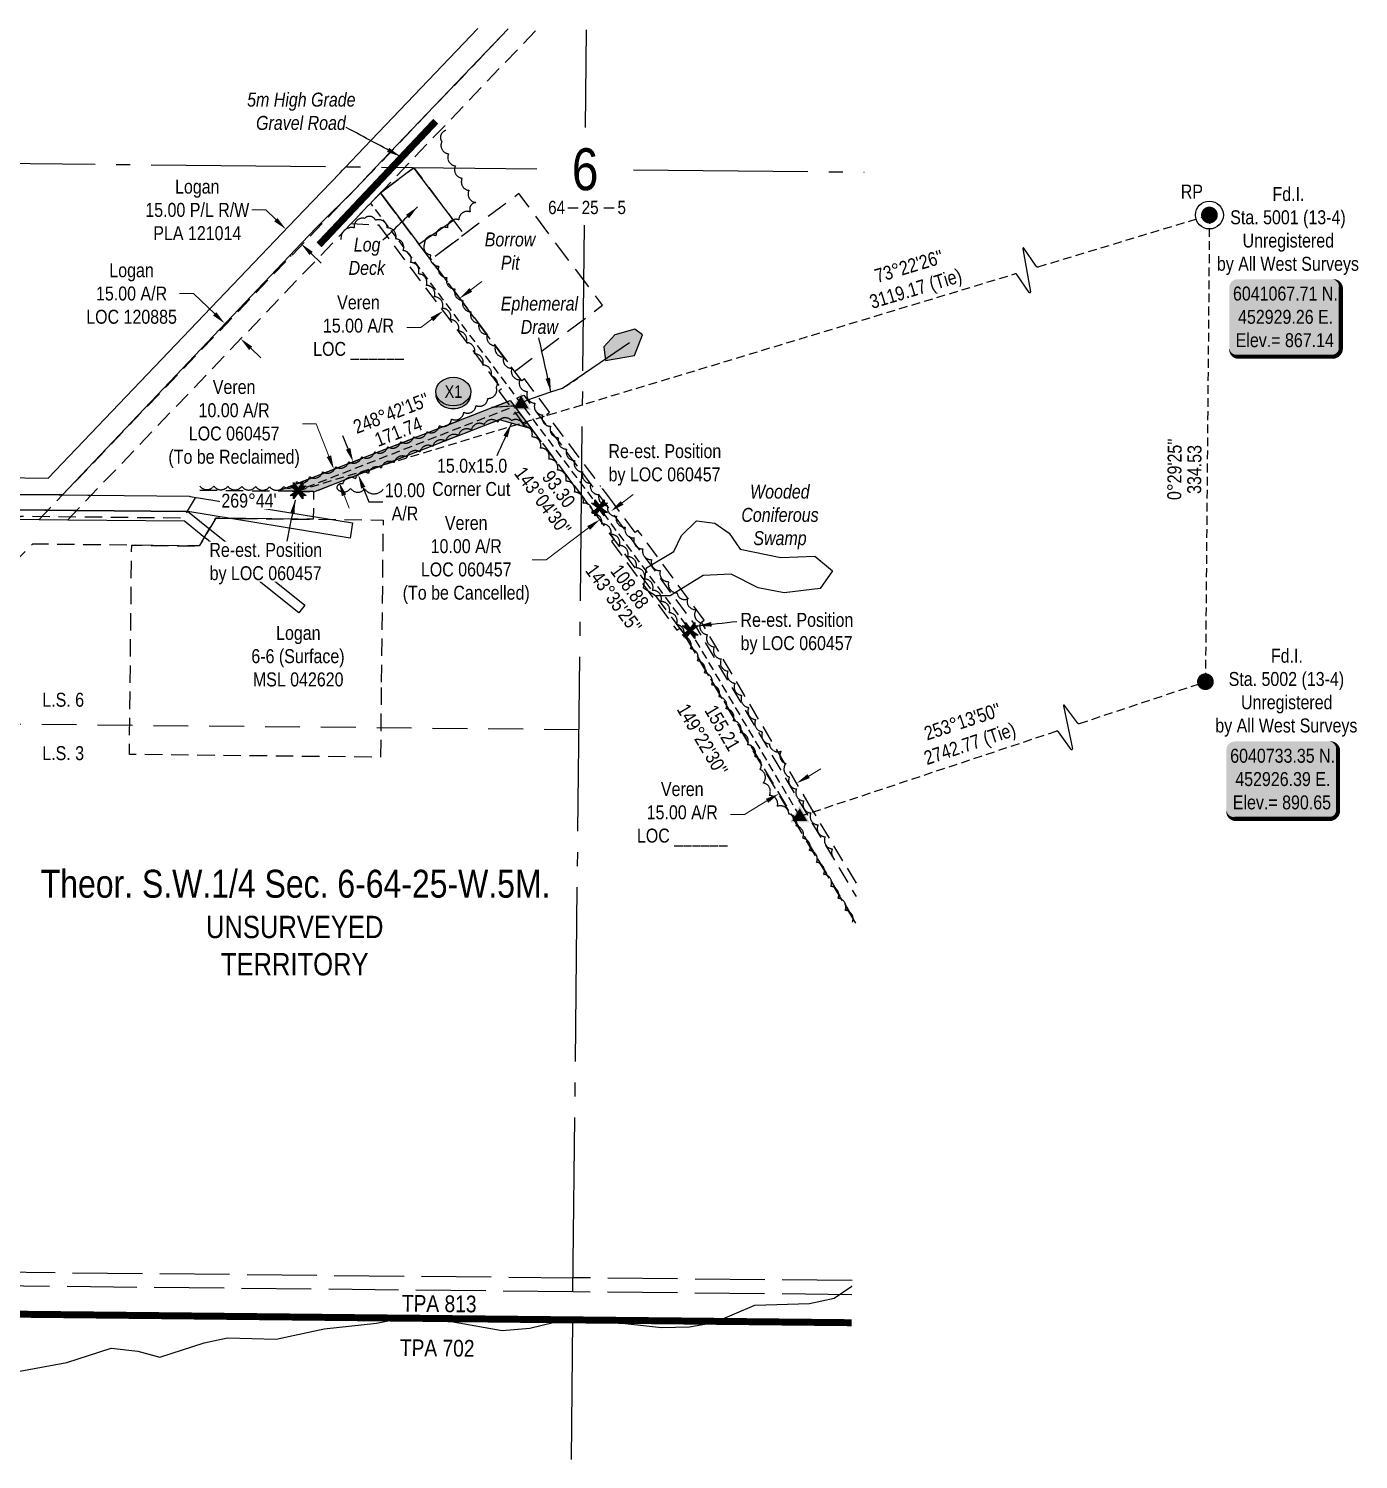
# Model space of a CAD drawing. Extents: x 446262 to 454158, y 6039482 to 6044043.
# Drawn here: x 449749 to 450702, y 6039482 to 6040507 of the extents above; entities that cross this region are included whole.
import ezdxf
from ezdxf.enums import TextEntityAlignment as Align

# ---------------------------------------------------------------- set-up
doc = ezdxf.new("R2010")
doc.units = 0
doc.header["$LTSCALE"] = 5
doc.header["$PDSIZE"] = 5
for name, pattern in [('0', [1, 1, 0]), ('CENTERLINEX3', [5, 2.5, -1, 0.5, -1]), ('foc-ACCESSROAD', [3.75, 2.5, -1.25]), ('foc-LSD', [8, 5, -3]), ('foc-QUARTERLINE', [33, 25, -3, 2, -3]), ('foc-TIELINE', [1.875, 1.25, -0.625]), ('foc-TOPO-ephemeral', [6.25, 3.125, -0.625, 0.625, -0.625, 0.625, -0.625]), ('foc-UNSURVEYED', [12.5, 10, -2.5]), ('HIDDEN2', [4.7625, 3.175, -1.5875])]:
    doc.linetypes.add(name, pattern=pattern)
doc.layers.get('Defpoints').update_dxf_attribs({"color": 9})
for name, color, linetype in [('10', 1, 'Continuous'), ('35', 37, 'Continuous'), ('9', 3, 'Continuous'), ('AS-ROADS', 254, 'Continuous'), ('AS-UNDERLAY-H', 141, 'Continuous'), ('C-AR', 13, 'foc-ACCESSROAD'), ('C-SYMBOL', 7, 'Continuous'), ('D-TXT', 6, 'Continuous'), ('DETAIL-T', 7, 'Continuous'), ('F-AR', 190, 'foc-ACCESSROAD'), ('F-RW', 190, 'Continuous'), ('F-WS', 190, 'foc-ACCESSROAD'), ('L-BD', 7, 'Continuous'), ('L-BD1', 253, 'Continuous'), ('L-MON', 1, 'Continuous'), ('L-QSEC', 8, 'foc-QUARTERLINE'), ('L-SECLBL', 7, 'Continuous'), ('L-SECTION-LSD', 7, 'foc-LSD'), ('L-TIE', 7, 'foc-TIELINE'), ('L-UNS-T', 3, 'Continuous'), ('L-USEC', 7, 'foc-UNSURVEYED'), ('P-CROSSINGS', 250, 'Continuous'), ('P-PROPOSED', 10, 'Continuous'), ('P-PROPOSED-H', 21, 'Continuous'), ('P-TXT', 4, 'Continuous'), ('T-BUSH', 110, '0'), ('T-CREEK', 160, 'Continuous'), ('T-DRAW', 143, 'foc-TOPO-ephemeral'), ('T-EXISTING RTF', 220, 'HIDDEN2'), ('T-EXISTING RTF-T', 220, 'Continuous'), ('T-WATER-T', 170, 'Continuous'), ('WETLAND', 143, 'Continuous'), ('WETLAND-T', 146, 'Continuous')]:
    doc.layers.add(name, color=color, linetype=linetype)
doc.layers.add('AS-TRAPPER BOUNDARY', color=7, linetype='CENTERLINEX3', true_color=0xb85c00, transparency=0.6)
doc.layers.add('AS-TRAPPER-T', color=7, linetype='Continuous', true_color=0xc26100)
for name, color, linetype, lineweight in [('C-AR-T', 13, 'Continuous', 9), ('F-AR-T', 190, 'Continuous', 9), ('F-RW-T', 190, 'Continuous', 9), ('F-WS-T', 190, 'Continuous', 9), ('T-TEXT', 48, 'Continuous', 18)]:
    doc.layers.add(name, color=color, linetype=linetype, lineweight=lineweight)
doc.layers.add('P-EXISTINGCUT', color=125, linetype='Continuous', plot=False)
doc.styles.add('100L', font='ARIALN.TTF', dxfattribs={"height": 11})
doc.styles.add('175L', font='ARIALN.TTF', dxfattribs={"height": 20})
doc.styles.add('240', font='ARIALN.TTF', dxfattribs={"height": 30})
doc.styles.add('80', font='ARIALN.TTF', dxfattribs={"height": 10})
doc.styles.add('80CG', font='ARIALN.TTF', dxfattribs={"height": 10})
doc.styles.add('80L', font='ARIALN.TTF', dxfattribs={"height": 10})
doc.styles.add('Crossing', font='ARIALN.TTF', dxfattribs={"height": 10})
doc.styles.add('foc-LtypeFont', font='ARIALN.TTF', dxfattribs={"height": 7.35})
doc.styles.add('SIMPLEX', font='ARIALN.TTF')
doc.linetypes.add('foc-TOPO-flowdirection-NOLINE', pattern='A,0,[">",foc-LtypeFont,S=0.3,R=0,X=0,Y=-0.945],-20,[">",foc-LtypeFont,S=0.3,R=0,X=0,Y=-0.945],0', length=20)
doc.dimstyles.new('Compass 5 000', dxfattribs={"dimscale": 5, "dimtxt": 9, "dimasz": 2, "dimexe": 0.2, "dimexo": 0.0625, "dimgap": 0.5, "dimtad": 0, "dimtih": 1, "dimtoh": 1, "dimzin": 0, "dimdsep": 46, "dimtxsty": '80CG', "dimcen": 0.1, "dimse1": 1, "dimse2": 1, "dimclrd": 256, "dimclrt": 256, "dimaunit": 1, "dimadec": 4, "dimazin": 0, "dimtfac": 0.06, "dimtofl": 0, "dimtmove": 0, "dimatfit": 1, "dimfxl": 0.2, "dimtolj": 1, "dimtzin": 0, "dimlwd": -1, "dimarcsym": 0})

# ---------------------------------------------------------------- blocks, each defined once
blk = doc.blocks.new('STRIA')
blk.add_hatch(color=255).paths.add_polyline_path([(-0.04, 1.52), (-1.47, -0.87), (1.39, -0.87)])
blk = doc.blocks.new('STRIAA')
blk.add_blockref('STRIA', (0, 0))
blk = doc.blocks.new('STRIB')
at = {"color": 1}
blk.add_solid([(-1.12, -0.67), (-0.04, 1.13), (1.04, -0.67)], dxfattribs=at)
blk = doc.blocks.new('STRIBB')
blk.add_blockref('STRIB', (0, 0))
blk = doc.blocks.new('STRICC')
for name in ['STRIAA', 'STRIBB']:
    blk.add_blockref(name, (0, 0))
blk = doc.blocks.new('fdspike')
blk.add_blockref('STRICC', (0, 0))
blk = doc.blocks.new('L-SECLBL')
at = {"layer": '9', "color": 7}
for p, q in [((-5.1, -27.8), (-12.3, -27.8)), ((20.7, -27.8), (13.5, -27.8))]:
    blk.add_line(p, q, dxfattribs=at)
at = {"layer": '10', "color": 2, "style": 'SIMPLEX'}
blk.add_attdef('SEC', text='', height=30, dxfattribs=at).set_placement((0, 0), align=Align.MIDDLE)
at = {"layer": '10', "color": 5, "style": '80L'}
blk.add_attdef('TWP', text='', height=9.5, dxfattribs=at).set_placement((-14.4, -27.4), align=Align.MIDDLE_RIGHT)
blk.add_attdef('RGE', text='', height=9.5, dxfattribs=at).set_placement((3.6, -27.4), align=Align.MIDDLE_CENTER)
blk.add_attdef('MER', text='', height=9.5, dxfattribs=at).set_placement((23.2, -27.4), align=Align.MIDDLE_LEFT)
blk = doc.blocks.new('*D381')
at = {"layer": 'C-AR-T', "transparency": 16777216}
for p, q in [((450065.7, 6040319.5), (450073.7, 6040325.5)), ((450029.8, 6040292.5), (450019.8, 6040292.5)), ((450037.8, 6040298.5), (450029.8, 6040292.5))]:
    blk.add_line(p, q, dxfattribs=at)
for points in [[(450064.7, 6040320.8), (450066.7, 6040318.2), (450057.7, 6040313.5)], [(450036.8, 6040299.8), (450038.8, 6040297.1), (450045.8, 6040304.5)]]:
    blk.add_solid(points, dxfattribs=at)
at = {"layer": 'Defpoints', "color": 0, "transparency": 16777216}
for p in [(450045.8, 6040304.5), (450068.2, 6040299.5), (450056.2, 6040290.5)]:
    blk.add_point(p, dxfattribs=at)
at = {"layer": 'C-AR-T', "transparency": 16777216, "insert": (449985.2, 6040292.5), "char_height": 10, "attachment_point": 5, "style": '80CG'}
blk.add_mtext('\\A1;Veren\\P15.00 A/R\\PLOC ______', dxfattribs=at)
blk = doc.blocks.new('*D382')
at = {"layer": 'C-AR-T', "transparency": 16777216}
for p, q in [((450174.1, 6040167), (450182.1, 6040173)), ((450150.1, 6040149), (450119.7, 6040126.1)), ((450119.7, 6040126.1), (450109.7, 6040126.1))]:
    blk.add_line(p, q, dxfattribs=at)
for points in [[(450173.1, 6040168.3), (450175.1, 6040165.6), (450166.1, 6040161)], [(450149.1, 6040150.3), (450151.1, 6040147.6), (450158.1, 6040155)]]:
    blk.add_solid(points, dxfattribs=at)
at = {"layer": 'Defpoints', "color": 0, "transparency": 16777216}
for p in [(450129.4, 6040209.8), (450121.4, 6040203.8), (450158.1, 6040155)]:
    blk.add_point(p, dxfattribs=at)
at = {"layer": 'C-AR-T', "transparency": 16777216, "insert": (450062.4, 6040126.1), "char_height": 10, "attachment_point": 5, "style": '80CG'}
blk.add_mtext('\\A1;Veren\\P10.00 A/R\\PLOC 060457\\P(To be Cancelled)', dxfattribs=at)
blk = doc.blocks.new('xing2')
h = blk.add_hatch(color=50)
h.dxf.hatch_style = 1
edge = h.paths.add_edge_path()
edge.add_ellipse((0, 0), major_axis=(-12.5, 0), ratio=0.816297, start_angle=0, end_angle=360)
h = blk.add_hatch(color=250)
h.dxf.hatch_style = 1
edge = h.paths.add_edge_path()
edge.add_ellipse((0, -2), major_axis=(-12.5, 0), ratio=0.816297, start_angle=0, end_angle=180)
edge.add_line((12.5, -2), (12.5, 0))
edge.add_ellipse((0, 0), major_axis=(-12.5, 0), ratio=0.816297, start_angle=0, end_angle=180, ccw=False)
edge.add_line((-12.5, 0), (-12.5, -2))
at = {"color": 250}
blk.add_ellipse((0, 0), major_axis=(-12.5, 0), ratio=0.816297, dxfattribs=at)
blk.add_ellipse((0, -2), major_axis=(-12.5, 0), ratio=0.816297, start_param=0, end_param=3.141593, dxfattribs=at)
at = {"color": 250, "style": 'Crossing'}
blk.add_attdef('CROSSING', text='', height=9, dxfattribs=at).set_placement((0.1, 0), align=Align.MIDDLE_CENTER)
at = {"color": 250, "style": 'Crossing', "flags": 1}
for tag, p in [('OWNER', (0.1, -12.5)), ('DESCRIPTION', (0.1, -25.8)), ('LOCATION', (0.1, -39.3)), ('DWG_REF', (0.1, -52.8))]:
    blk.add_attdef(tag, text='', height=9, dxfattribs=at).set_placement(p, align=Align.MIDDLE_CENTER)
blk = doc.blocks.new('*D410')
at = {"layer": 'Defpoints', "color": 0, "transparency": 16777216}
for p in [(449933.2, 6040363), (449889.5, 6040317.3), (449900.3, 6040306.9)]:
    blk.add_point(p, dxfattribs=at)
at = {"layer": 'F-RW-T', "transparency": 16777216}
for p, q in [((449918.8, 6040376.8), (449908.8, 6040376.8)), ((449926, 6040369.9), (449918.8, 6040376.8)), ((449951.3, 6040345.7), (449958.5, 6040338.8))]:
    blk.add_line(p, q, dxfattribs=at)
for points in [[(449927.1, 6040371.1), (449924.8, 6040368.7), (449933.2, 6040363)], [(449952.4, 6040346.9), (449950.1, 6040344.5), (449944.1, 6040352.6)]]:
    blk.add_solid(points, dxfattribs=at)
at = {"layer": 'F-RW-T', "transparency": 16777216, "insert": (449869.7, 6040376.8), "char_height": 10, "attachment_point": 5, "style": '80CG'}
blk.add_mtext('\\A1;Logan\\P15.00 P/L R/W\\PPLA 121014', dxfattribs=at)
blk = doc.blocks.new('*D411')
at = {"layer": 'Defpoints', "color": 0, "transparency": 16777216}
for p in [(449889.4, 6040295.5), (449861.3, 6040266), (449872.6, 6040255.2)]:
    blk.add_point(p, dxfattribs=at)
at = {"layer": 'F-AR-T', "transparency": 16777216}
for p, q in [((449867, 6040316.9), (449857, 6040316.9)), ((449882.2, 6040302.4), (449867, 6040316.9)), ((449908, 6040277.7), (449915.2, 6040270.8))]:
    blk.add_line(p, q, dxfattribs=at)
for points in [[(449883.3, 6040303.6), (449881, 6040301.2), (449889.4, 6040295.5)], [(449909.1, 6040278.9), (449906.8, 6040276.5), (449900.7, 6040284.6)]]:
    blk.add_solid(points, dxfattribs=at)
at = {"layer": 'F-AR-T', "transparency": 16777216, "insert": (449822.6, 6040316.9), "char_height": 10, "attachment_point": 5, "style": '80CG'}
blk.add_mtext('\\A1;Logan\\P15.00 A/R\\PLOC 120885', dxfattribs=at)
blk = doc.blocks.new('TEMP')
h = blk.add_hatch(color=255)
h.dxf.hatch_style = 1
h.paths.add_polyline_path([(0, 0.25), (-0.67, 1.15), (-0.67, 0.67), (-1.15, 0.67), (-0.25, 0), (-1.15, -0.67), (-0.67, -0.67), (-0.67, -1.15), (0, -0.25), (0.67, -1.15), (0.67, -0.67), (1.15, -0.67), (0.25, 0), (1.15, 0.67), (0.67, 0.67), (0.67, 1.15)])
h.paths.add_polyline_path([(0.57, 0.85), (0.57, 0.57), (0.85, 0.57), (0.08, 0), (0.85, -0.57), (0.57, -0.57), (0.57, -0.85), (0, -0.08), (-0.57, -0.85), (-0.57, -0.57), (-0.85, -0.57), (-0.08, 0), (-0.85, 0.57), (-0.57, 0.57), (-0.57, 0.85), (0, 0.08)], flags=16)
h = blk.add_hatch(color=1)
h.dxf.hatch_style = 1
h.paths.add_polyline_path([(0, 0.08), (-0.57, 0.85), (-0.57, 0.57), (-0.85, 0.57), (-0.08, 0), (-0.85, -0.57), (-0.57, -0.57), (-0.57, -0.85), (0, -0.08), (0.57, -0.85), (0.57, -0.57), (0.85, -0.57), (0.08, 0), (0.85, 0.57), (0.57, 0.57), (0.57, 0.85)])
at = {"color": 1}
for p, q in [((-0.08, 0), (0.08, 0)), ((0, 0.08), (0, -0.08))]:
    blk.add_line(p, q, dxfattribs=at)
at = {"color": 255, "flags": 128}
blk.add_lwpolyline([(-0.25, 0), (-1.15, 0.67), (-0.67, 0.67), (-0.67, 1.15), (0, 0.25), (0.67, 1.15), (0.67, 0.67), (1.15, 0.67), (0.25, 0), (1.15, -0.67), (0.67, -0.67), (0.67, -1.15), (0, -0.25), (-0.67, -1.15), (-0.67, -0.67), (-1.15, -0.67)], close=True, dxfattribs=at)
at = {"color": 1, "flags": 128}
blk.add_lwpolyline([(-0.08, 0), (-0.85, 0.57), (-0.57, 0.57), (-0.57, 0.85), (0, 0.08), (0.57, 0.85), (0.57, 0.57), (0.85, 0.57), (0.08, 0), (0.85, -0.57), (0.57, -0.57), (0.57, -0.85), (0, -0.08), (-0.57, -0.85), (-0.57, -0.57), (-0.85, -0.57)], close=True, dxfattribs=at)
blk = doc.blocks.new('*D454')
at = {"layer": 'C-AR-T', "transparency": 16777216}
for p, q in [((449955, 6040223.5), (449945, 6040223.5)), ((449964, 6040200.4), (449955, 6040223.5)), ((449974.9, 6040172.4), (449978.5, 6040163.1))]:
    blk.add_line(p, q, dxfattribs=at)
for points in [[(449965.6, 6040201), (449962.4, 6040199.8), (449967.6, 6040191)], [(449976.4, 6040173), (449973.3, 6040171.8), (449971.3, 6040181.7)]]:
    blk.add_solid(points, dxfattribs=at)
at = {"layer": 'Defpoints', "color": 0, "transparency": 16777216}
for p in [(449967.6, 6040191), (449972.2, 6040192.8), (449975.8, 6040183.5)]:
    blk.add_point(p, dxfattribs=at)
at = {"layer": 'C-AR-T', "transparency": 16777216, "insert": (449896.1, 6040223.5), "char_height": 10, "attachment_point": 5, "style": '80CG'}
blk.add_mtext('\\A1;Veren\\P10.00 A/R\\PLOC 060457\\P(To be Reclaimed)', dxfattribs=at)
blk = doc.blocks.new('*D455')
at = {"layer": 'Defpoints', "color": 0, "transparency": 16777216}
for p in [(449990.7, 6040200), (449994.4, 6040190.7), (449985, 6040187.1)]:
    blk.add_point(p, dxfattribs=at)
at = {"layer": 'P-TXT', "transparency": 16777216}
for p, q in [((449977.7, 6040205.7), (449974.1, 6040215)), ((449988.6, 6040177.8), (449992.6, 6040167.6)), ((449992.6, 6040167.6), (450002.6, 6040167.6))]:
    blk.add_line(p, q, dxfattribs=at)
for points in [[(449979.3, 6040206.3), (449976.2, 6040205.1), (449981.4, 6040196.4)], [(449990.2, 6040178.4), (449987.1, 6040177.2), (449985, 6040187.1)]]:
    blk.add_solid(points, dxfattribs=at)
at = {"layer": 'P-TXT', "transparency": 16777216, "insert": (450018.5, 6040167.6), "char_height": 10, "attachment_point": 5, "style": '80CG'}
blk.add_mtext('\\A1;10.00\\PA/R', dxfattribs=at)
blk = doc.blocks.new('*U430')
h = blk.add_hatch(color=254)
edge = h.paths.add_edge_path()
edge.add_line((-34, -28.5), (34, -28.5))
edge.add_arc((34, -22.5), 6, 270, 360)
edge.add_line((40, -22.5), (40, 21))
edge.add_arc((34, 21), 6, 0, 90)
edge.add_line((34, 27), (-34, 27))
edge.add_arc((-34, 21), 6, 90, 180)
edge.add_line((-40, 21), (-40, -22.5))
edge.add_arc((-34, -22.5), 6, 180, 270)
at = {"color": 1, "flags": 128}
blk.add_lwpolyline([(-34, -28.5, 3, 3, 0), (34, -28.5, 3, 3, 0.414214), (40, -22.5, 3, 3, 0), (40, 21, 3, 0, 0.414214), (34, 27, 0, 0, 0), (-34, 27, 0, 0, 0.414214), (-40, 21, 0, 0, 0), (-40, -22.5, 0, 3, 0.414214)], format="xyseb", close=True, dxfattribs=at)
blk.add_lwpolyline([(0, -21, 0, 10, 0), (0, 0, 5, 5, 0)], format="xyseb", dxfattribs=at)
at = {"color": 1, "style": '80'}
blk.add_attdef('ENTER_TEXT_001', (-36, -5), '', height=10, dxfattribs=at)
blk = doc.blocks.new('fdia')
at = {"color": 255, "const_width": 1}
blk.add_lwpolyline([(-0.5, 0, 1), (0.5, 0, 1)], format="xyb", close=True, dxfattribs=at)
blk = doc.blocks.new('Fdiaa')
blk.add_blockref('fdia', (0, 0))
blk = doc.blocks.new('fdib')
at = {"color": 1, "const_width": 1.6}
blk.add_lwpolyline([(-0.4, 0, 1), (0.4, 0, 1)], format="xyb", close=True, dxfattribs=at)
at = {"color": 1}
blk.add_circle((0, 0), 0.8, dxfattribs=at)
blk = doc.blocks.new('Fdibb')
blk.add_blockref('fdib', (0, 0))
blk = doc.blocks.new('fdicc')
for name in ['Fdibb', 'Fdiaa']:
    blk.add_blockref(name, (0, 0))
blk = doc.blocks.new('FDI')
blk.add_blockref('fdicc', (0, 0))
blk = doc.blocks.new('linebrk')
blk.add_lwpolyline([(0, 0.00175, -0.346152), (-0.00019, 0.0015), (-0.00314, 0.00055, 0.772575), (-0.00312, 0.00036), (0.00312, -0.00036, -0.772575), (0.00314, -0.00055), (0.00019, -0.0015, 0.346152), (0, -0.00175)], format="xyb")
blk = doc.blocks.new('*U431')
at = {"layer": '35', "color": 3}
blk.add_circle((0, 0), 10, dxfattribs=at)
at = {"layer": '35', "color": 3, "style": '80'}
blk.add_attdef('RP_001', (-20.5, 11.8), '', height=10, dxfattribs=at)
blk = doc.blocks.new('*D459')
at = {"layer": 'C-AR-T', "transparency": 16777216}
for p, q in [((450307.8, 6039971.2), (450316.4, 6039976.3)), ((450277.9, 6039953.5), (450261.8, 6039943.8)), ((450261.8, 6039943.8), (450251.8, 6039943.8))]:
    blk.add_line(p, q, dxfattribs=at)
for points in [[(450306.9, 6039972.6), (450308.6, 6039969.8), (450299.2, 6039966.1)], [(450277.1, 6039954.9), (450278.8, 6039952), (450286.5, 6039958.6)]]:
    blk.add_solid(points, dxfattribs=at)
at = {"layer": 'Defpoints', "color": 0, "transparency": 16777216}
for p in [(450298.3, 6039967.5), (450285.7, 6039960), (450286.5, 6039958.6)]:
    blk.add_point(p, dxfattribs=at)
at = {"layer": 'C-AR-T', "transparency": 16777216, "insert": (450217.2, 6039943.8), "char_height": 10, "attachment_point": 5, "style": '80CG'}
blk.add_mtext('\\A1;Veren\\P15.00 A/R\\PLOC ______', dxfattribs=at)

msp = doc.modelspace()

# ---------------------------------------------------------------- hatches: boundary and pattern name
at = {"layer": 'AS-UNDERLAY-H'}
h = msp.add_hatch(color=256, dxfattribs=at)
h.dxf.hatch_style = 1
h.paths.add_polyline_path([(450162.307, 6040268.905), (450182.884, 6040272.6), (450188.656, 6040287.384), (450183.338, 6040291.312), (450168.784, 6040287.384), (450160.921, 6040278.84)])
at = {"layer": 'P-PROPOSED-H'}
h = msp.add_hatch(color=256, dxfattribs=at)
h.dxf.hatch_style = 1
h.paths.add_polyline_path([(450086.252, 6040226.554), (449953.057, 6040174.632), (449953.063, 6040175.201), (449927.703, 6040175.477), (450093.985, 6040240.296), (450109.228, 6040220.014)])

# ---------------------------------------------------------------- linework, layer by layer
at = {"layer": 'AS-ROADS', "const_width": 4.997, "flags": 128}
msp.add_lwpolyline([(449956.953, 6040351.824), (449992.366, 6040389.306), (450040.566, 6040440.396)], dxfattribs=at)
at = {"layer": 'AS-TRAPPER BOUNDARY', "const_width": 4.997, "flags": 128}
msp.add_lwpolyline([(450338.521, 6039579.552), (449342.571, 6039589.721), (449332.522, 6039589.808), (449331.094, 6039559.325), (449314.962, 6039547.237), (449314.352, 6039490.056)], dxfattribs=at)
at = {"layer": 'AS-UNDERLAY-H', "flags": 128}
msp.add_lwpolyline([(450162.307, 6040268.905), (450182.884, 6040272.6), (450188.656, 6040287.384), (450183.338, 6040291.312), (450168.784, 6040287.384), (450160.921, 6040278.84)], close=True, dxfattribs=at)
at = {"layer": 'C-AR', "color": 4}
msp.add_lwpolyline([(450341.95, 6039894.454), (450310.176, 6039947.525), (450230.887, 6040081.42), (450232.902, 6040082.906), (450185.485, 6040147.197), (450183.485, 6040145.723), (450165.969, 6040169.449), (450120.187, 6040230.369), (450122.185, 6040231.87), (450104.166, 6040255.847), (450102.169, 6040254.346), (450000.944, 6040389.042), (449980.072, 6040367.224), (449999.452, 6040366.072), (450087.731, 6040248.602), (450085.734, 6040247.101), (450103.757, 6040223.118), (450105.754, 6040224.619), (450153.943, 6040160.496), (450168.478, 6040140.789), (450166.467, 6040139.305), (450213.424, 6040075.637), (450215.435, 6040077.12), (450218.35, 6040073.168), (450341.64, 6039865.958)], dxfattribs=at)
at = {"layer": 'C-AR', "flags": 128}
msp.add_lwpolyline([(450341.638, 6039865.784), (450297.292, 6039939.854), (450218.386, 6040073.141), (450153.978, 6040160.468), (450100.221, 6040231.999), (449953.057, 6040174.632), (449927.703, 6040175.477), (450103.655, 6040244.065), (450161.995, 6040166.437), (450226.729, 6040078.667), (450305.88, 6039944.967), (450341.846, 6039884.894)], dxfattribs=at)
at = {"layer": 'D-TXT', "flags": 128}
msp.add_lwpolyline([(449936.52, 6040344.655, 0.00325074), (449936.492, 6040343.355)], format="xyb", dxfattribs=at)
at = {"layer": 'F-AR', "flags": 128}
for points in [[(449988.858, 6040398.097), (450092.579, 6040506.523)], [(449999.692, 6040387.733), (450113.125, 6040506.313)], [(449756.126, 6040154.808), (449988.858, 6040398.097)], [(449776.677, 6040154.602), (449999.692, 6040387.733)]]:
    msp.add_lwpolyline(points, dxfattribs=at)
msp.add_lwpolyline([(449882.875, 6040155.97), (449871.132, 6040136.103), (449822.682, 6040136.63), (449751.581, 6040137.403), (449738.496, 6040124.01), (449710.805, 6040124.275), (449743.252, 6040157.488), (449822.899, 6040156.622), (449859.798, 6040156.221), (449871.541, 6040176.087), (449953.063, 6040175.201), (449952.846, 6040155.209)], close=True, dxfattribs=at)
at = {"layer": 'F-RW', "flags": 128}
for points in [[(450092.579, 6040506.523), (449997.274, 6040406.895), (449994.011, 6040403.483), (449985.922, 6040395.028), (449983.498, 6040392.494), (449955.184, 6040364.231), (449944.672, 6040353.24), (449773.181, 6040172.636), (449770.797, 6040172.659), (449734.135, 6040173.025), (449715.84, 6040154.337), (449705.35, 6040143.622), (449691.65, 6040129.627), (449684.303, 6040111.056), (449556.852, 6039987.68), (449522.818, 6039965.449), (449457.362, 6039939.118), (449411.122, 6039917.016), (449345.65, 6039868.245), (449315.238, 6039845.59), (449283.607, 6039822.029), (449257.554, 6039749.313), (449240.391, 6039733.701), (449213.968, 6039726.675)], [(449214.106, 6039739.129), (449234.48, 6039744.547), (449247.266, 6039756.177), (449273.531, 6039829.488), (449315.405, 6039860.679), (449345.817, 6039883.333), (449404.89, 6039927.338), (449452.531, 6039950.11), (449517.109, 6039976.054), (449549.329, 6039997.101), (449674.098, 6040117.878), (449681.381, 6040136.293), (449696.773, 6040152.016), (449707.268, 6040162.737), (449729.138, 6040185.077), (449762.766, 6040184.741), (449935.564, 6040365.42), (449946.077, 6040376.41), (449971.986, 6040403.504), (449973.719, 6040405.316), (449976.047, 6040407.746), (449984.231, 6040416.307), (450070.725, 6040506.746)], [(449734.135, 6040173.025), (449770.797, 6040172.659), (449771.958, 6040172.648), (449791.357, 6040172.454), (449792.517, 6040172.443), (449794.036, 6040172.428), (449863.833, 6040171.733), (449864.695, 6040171.592), (449864.695, 6040171.592), (449980.958, 6040152.626), (449979.188, 6040141.775), (449979.188, 6040141.775), (449979.188, 6040141.775), (449862.925, 6040160.741), (449862.925, 6040160.741), (449862.925, 6040160.741), (449863.008, 6040160.72), (449783.686, 6040161.524), (449782.089, 6040161.54), (449780.928, 6040161.551), (449762.544, 6040161.737), (449761.533, 6040161.747), (449760.372, 6040161.759), (449738.714, 6040161.979)], [(449738.714, 6040161.979), (449760.372, 6040161.759), (449761.533, 6040161.747), (449762.544, 6040161.737), (449780.928, 6040161.551), (449782.089, 6040161.54), (449783.686, 6040161.524), (449863.008, 6040160.72), (449863.862, 6040160.036), (449878.8, 6040148.077), (449879.72, 6040147.341), (449882.488, 6040145.125), (449883.127, 6040144.614), (449946.797, 6040093.641), (449942.418, 6040088.175), (449883.031, 6040135.719), (449882.362, 6040136.255), (449876.327, 6040141.086), (449875.214, 6040141.977), (449860.475, 6040153.763), (449777.114, 6040154.598), (449756.561, 6040154.803), (449740.779, 6040154.956)]]:
    msp.add_lwpolyline(points, dxfattribs=at)
at = {"layer": 'F-WS', "flags": 128}
msp.add_lwpolyline([(450001.522, 6040034.715), (450000.978, 6039984.735), (449821.052, 6039986.691), (449822.682, 6040136.63), (449871.132, 6040136.103), (449882.875, 6040155.97), (449952.846, 6040155.209), (450002.826, 6040154.666)], close=True, dxfattribs=at)
at = {"layer": 'L-QSEC', "flags": 128}
for points in [[(450147.935, 6040435.987), (450148.697, 6040505.949)], [(449341.635, 6040414.24), (450113.038, 6040406.357)], [(450182.282, 6040405.649), (450347.497, 6040403.96)], [(450138.852, 6039601.691), (450147.174, 6040366.026)], [(450138.633, 6039581.582), (450137.544, 6039481.641)]]:
    msp.add_lwpolyline(points, dxfattribs=at)
at = {"layer": 'L-SECTION-LSD', "flags": 128}
msp.add_lwpolyline([(450143.236, 6040004.384), (449337.19, 6040012.078)], dxfattribs=at)
at = {"layer": 'L-TIE'}
for p, q in [((450594.956, 6040373.189), (450592.091, 6040038.838)), ((450101.938, 6040238.032), (449942.002, 6040175.687))]:
    msp.add_line(p, q, dxfattribs=at)
at = {"layer": 'L-TIE', "flags": 128}
for points in [[(450301.575, 6039942.393), (450301.548, 6039942.437), (450222.522, 6040075.931), (450157.952, 6040163.48), (450101.904, 6040238.061), (449993.942, 6040381.723)], [(450472.302, 6040336.089), (450594.956, 6040373.189)], [(449942.002, 6040175.687), (450455.588, 6040331.034)], [(450501.806, 6040008.867), (450592.091, 6040038.838)], [(450301.591, 6039942.403), (450485.234, 6040003.365)]]:
    msp.add_lwpolyline(points, dxfattribs=at)
at = {"layer": 'L-USEC', "flags": 128}
for points in [[(449342.904, 6039619.88), (450138.961, 6039611.741)], [(450138.838, 6039601.691), (449332.744, 6039609.933)], [(450338.85, 6039609.697), (450138.961, 6039611.741)], [(450338.74, 6039599.647), (450138.838, 6039601.691)], [(450138.633, 6039581.582), (449332.522, 6039589.824)], [(450338.521, 6039579.538), (450138.633, 6039581.582)]]:
    msp.add_lwpolyline(points, dxfattribs=at)
at = {"layer": 'P-EXISTINGCUT', "flags": 128}
msp.add_lwpolyline([(450024.913, 6040407.07), (450000.937, 6040389.037), (450028.515, 6040352.342), (450053.172, 6040369.497), (450024.913, 6040407.07)], close=True, dxfattribs=at)
at = {"layer": 'P-PROPOSED', "flags": 128}
msp.add_lwpolyline([(450086.252, 6040226.554), (449953.057, 6040174.632), (449953.063, 6040175.201), (449927.703, 6040175.477), (450093.985, 6040240.296), (450109.228, 6040220.014), (450086.252, 6040226.554)], close=True, dxfattribs=at)
at = {"layer": 'T-BUSH', "flags": 128}
for points in [[(450047.708, 6040433.756, 0.52056705), (450044.914, 6040425.804, 0.52056705), (450049.779, 6040417.073, 0.52056705), (450054.643, 6040408.342, 0.52056705), (450059.508, 6040399.611, 0.52056705), (450064.373, 6040390.88, 0.52056705), (450069.238, 6040382.148, 0.52056705), (450065.325, 6040375.448, 0.52056705), (450057.12, 6040369.739, 0.52056705), (450048.916, 6040364.031, 0.52056705), (450040.711, 6040358.323, 0.52056705), (450032.506, 6040352.615, 0.52056705), (450036.987, 6040344.681, 0.52056705), (450042.758, 6040336.521, 0.52056705), (450048.53, 6040328.361, 0.52056705), (450054.301, 6040320.201, 0.52056705), (450060.073, 6040312.041, 0.52056705), (450065.844, 6040303.88, 0.52056705), (450071.629, 6040295.73, 0.52056705), (450077.493, 6040287.635, 0.52056705), (450083.356, 6040279.541, 0.52056705), (450089.22, 6040271.447, 0.52056705), (450095.083, 6040263.352, 0.52056705), (450100.803, 6040255.16, 0.52056705), (450106.223, 6040246.762, 0.52056705), (450111.643, 6040238.364, 0.52056705), (450117.113, 6040230, 0.52056705), (450122.862, 6040221.824, 0.52056705), (450128.611, 6040213.648, 0.52056705), (450134.36, 6040205.472, 0.52056705), (450140.11, 6040197.296, 0.52056705), (450145.859, 6040189.12, 0.52056705), (450151.608, 6040180.944, 0.52056705), (450157.495, 6040172.873, 0.52056705), (450163.787, 6040165.107, 0.52056705), (450170.079, 6040157.341, 0.52056705), (450176.371, 6040149.575, 0.52056705), (450182.663, 6040141.809, 0.52056705), (450188.955, 6040134.043, 0.52056705), (450195.247, 6040126.277, 0.52056705), (450201.448, 6040118.439, 0.52056705), (450207.501, 6040110.486, 0.52056705), (450213.553, 6040102.532, 0.52056705), (450220.866, 6040098.181, 0.52056705), (450227.194, 6040090.445, 0.52056705), (450230.321, 6040081.199, 0.52056705), (450235.206, 6040072.489, 0.52056705), (450240.145, 6040063.8, 0.52056705), (450245.084, 6040055.11, 0.52056705), (450250.023, 6040046.421, 0.52056705), (450254.962, 6040037.732, 0.52056705), (450259.9, 6040029.042, 0.52056705), (450264.839, 6040020.353, 0.52056705), (450269.778, 6040011.663, 0.52056705), (450274.717, 6040002.974, 0.52056705), (450279.656, 6039994.284, 0.52056705), (450288.133, 6039989.09, 0.52056705), (450291.575, 6039980.222, 0.52056705), (450293.96, 6039970.536, 0.52056705), (450299.09, 6039961.958, 0.52056705), (450304.22, 6039953.38, 0.52056705), (450309.35, 6039944.802, 0.52056705), (450314.48, 6039936.224, 0.52056705), (450319.61, 6039927.646, 0.52056705), (450324.74, 6039919.068, 0.26760753), (450325.361, 6039913.005, 0.26760753)], [(449871.57, 6040179.086, 0.52056705), (449881.564, 6040178.989, 0.52056705), (449891.559, 6040178.893, 0.52056705), (449901.553, 6040178.797, 0.52056705), (449911.548, 6040178.701, 0.52056705), (449921.542, 6040178.605, 0.52056705), (449931.533, 6040178.528, 0.52056705), (449940.865, 6040182.109, 0.52056705), (449950.196, 6040185.69, 0.52056705), (449959.527, 6040189.272, 0.52056705), (449968.859, 6040192.853, 0.52056705), (449978.19, 6040196.434, 0.52056705), (449987.521, 6040200.015, 0.52056705), (449996.853, 6040203.596, 0.52056705), (450006.184, 6040207.178, 0.52056705), (450015.515, 6040210.759, 0.52056705), (450024.847, 6040214.34, 0.52056705), (450034.178, 6040217.921, 0.52056705), (450043.176, 6040222.221, 0.52056705), (450051.933, 6040227.039, 0.52056705), (450060.689, 6040231.858, 0.52056705), (450069.446, 6040236.676, 0.52056705), (450077.916, 6040241.83, 0.52056705), (450084.04, 6040249.729, 0.52056705), (450080.311, 6040257.691, 0.52056705), (450074.289, 6040265.668, 0.52056705), (450068.266, 6040273.645, 0.52056705), (450062.46, 6040281.778, 0.52056705), (450056.741, 6040289.975, 0.52056705), (450051.022, 6040298.172, 0.52056705), (450045.302, 6040306.369, 0.52056705), (450039.583, 6040314.566, 0.52056705), (450033.864, 6040322.763, 0.52056705), (450028.145, 6040330.96, 0.52056705), (450022.52, 6040339.22, 0.52056705), (450017.175, 6040347.665, 0.52056705), (450011.83, 6040356.111, 0.52056705), (450005.829, 6040363.914, 0.52056705), (449997.492, 6040369.427, 0.52056705), (449989.481, 6040370.76, 0.52056705), (449982.097, 6040364.024, 0.52056705), (449972.717, 6040355.465, 0.52056705)], [(450339.089, 6039866.476, 0.52056705), (450333.956, 6039875.052, 0.52056705), (450328.823, 6039883.628, 0.52056705), (450323.689, 6039892.204, 0.52056705), (450318.556, 6039900.78, 0.52056705), (450313.422, 6039909.356, 0.52056705), (450308.289, 6039917.932, 0.52056705), (450303.453, 6039926.676, 0.52056705), (450298.724, 6039935.482, 0.52056705), (450293.578, 6039943.911, 0.52056705), (450285.306, 6039949.521, 0.52056705), (450279.516, 6039957.253, 0.52056705), (450275.261, 6039966.297, 0.52056705), (450272.932, 6039976.016, 0.52056705), (450269.175, 6039985.15, 0.52056705), (450264.022, 6039993.715, 0.52056705), (450258.87, 6040002.279, 0.52056705), (450253.718, 6040010.844, 0.52056705), (450248.565, 6040019.409, 0.52056705), (450243.413, 6040027.973, 0.52056705), (450238.26, 6040036.538, 0.52056705), (450233.108, 6040045.102, 0.52056705), (450228.052, 6040053.723, 0.52056705), (450223.072, 6040062.389, 0.52056705), (450218.092, 6040071.056, 0.52056705), (450213.113, 6040079.722, 0.52056705), (450207.9, 6040088.235, 0.52056705), (450201.944, 6040096.262, 0.52056705), (450195.988, 6040104.288, 0.52056705), (450190.032, 6040112.315, 0.52056705), (450184.076, 6040120.341, 0.52056705), (450178.12, 6040128.368, 0.52056705), (450172.164, 6040136.394, 0.52056705), (450166.123, 6040144.351, 0.52056705), (450159.455, 6040151.797, 0.52056705), (450152.787, 6040159.243, 0.52056705), (450146.119, 6040166.688, 0.52056705), (450139.951, 6040174.549, 0.52056705), (450133.86, 6040182.474, 0.52056705), (450127.77, 6040190.399, 0.52056705), (450121.679, 6040198.324, 0.52056705), (450115.589, 6040206.249, 0.52056705), (450109.499, 6040214.174, 0.52056705), (450103.408, 6040222.099, 0.52056705), (450094.873, 6040225.854, 0.52056705), (450084.989, 6040224.851, 0.52056705), (450075.192, 6040223.058, 0.52056705), (450066.014, 6040219.1, 0.52056705), (450056.837, 6040215.141, 0.52056705), (450047.659, 6040211.183, 0.52056705), (450038.453, 6040207.29, 0.52056705), (450029.226, 6040203.449, 0.52056705), (450019.999, 6040199.608, 0.52056705), (450010.771, 6040195.767, 0.52056705), (450001.544, 6040191.926, 0.52056705), (449992.317, 6040188.084, 0.52056705), (449983.089, 6040184.243, 0.52056705), (449973.862, 6040180.402, 0.52056705), (449969.595, 6040177.499, 0.52056705), (449979.588, 6040177.294, 0.52056705), (449989.581, 6040177.088, 0.52056705), (450002.992, 6040176.812, 0.52056705)]]:
    msp.add_lwpolyline(points, format="xyb", dxfattribs=at)
at = {"layer": 'T-CREEK', "flags": 128}
msp.add_lwpolyline([(449739.83, 6039544.407), (449776.247, 6039551.043), (449808.025, 6039561.261), (449827.006, 6039559.295), (449842.756, 6039554.857), (449874.534, 6039565.071), (449891.451, 6039568.624), (449926.217, 6039567.865), (449960.651, 6039575.089), (449998.099, 6039579.204), (450015.137, 6039582.577), (450052.972, 6039580.211), (450088.183, 6039574.051), (450108.05, 6039575.753), (450125.683, 6039579.969), (450145.434, 6039580.588), (450165.49, 6039580.13), (450202.373, 6039576.084), (450222.364, 6039576.581), (450240.184, 6039579.657), (450269.13, 6039592.083), (450308.272, 6039593.324), (450325.967, 6039597.239), (450338.72, 6039605.815), (450338.809, 6039605.926)], dxfattribs=at)
at = {"layer": 'T-DRAW', "linetype": 'foc-TOPO-flowdirection-NOLINE', "flags": 128}
msp.add_lwpolyline([(450080.452, 6040235.406), (450097.619, 6040236.649), (450106.526, 6040240.727), (450123.077, 6040246.528), (450131.442, 6040249.087), (450179.338, 6040281.821)], dxfattribs=at)
at = {"layer": 'T-DRAW', "flags": 128}
msp.add_lwpolyline([(450080.452, 6040235.406), (450097.619, 6040236.649), (450106.526, 6040240.727), (450123.077, 6040246.528), (450131.442, 6040249.087), (450142.449, 6040256.233)], dxfattribs=at)
at = {"layer": 'T-EXISTING RTF', "flags": 128}
for points in [[(450000.937, 6040389.037), (450024.913, 6040407.07), (450060.975, 6040359.122), (450036.984, 6040341.072)], [(450097.034, 6040261.165), (450160.135, 6040308.64), (450100.053, 6040388.524), (450036.984, 6040341.072)]]:
    msp.add_lwpolyline(points, close=True, dxfattribs=at)
at = {"layer": 'WETLAND', "flags": 128}
msp.add_lwpolyline([(450216.555, 6040143.535), (450227.355, 6040154.078), (450240.476, 6040152.35), (450250.938, 6040145.177), (450258.754, 6040133.711), (450287.857, 6040127.919), (450312.269, 6040128.805), (450324.859, 6040118.151), (450316.06, 6040105.713), (450290.324, 6040102.537), (450271.592, 6040106.054), (450252.207, 6040115.918), (450232.126, 6040114.985), (450208.482, 6040100.386), (450198.122, 6040100.447), (450189.514, 6040105.757), (450191.696, 6040120.38), (450211.089, 6040132.214), (450211.089, 6040132.214)], close=True, dxfattribs=at)

# ---------------------------------------------------------------- block references
at = {"layer": 'DETAIL-T'}
ref = msp.add_blockref('*U430', (450649.128, 6040300.166), dxfattribs=dict(at, xscale=0.99949438, yscale=0.99949438, zscale=0.99949438))
ref.add_attrib('ENTER_TEXT_001', '6041067.71 N.', (450611.851, 6040311.933), dxfattribs={"layer": '0', "color": 1, "height": 9.99494, "style": '80'})
ref.add_attrib('ENTER_TEXT_002', '452929.26 E.', (450615.488, 6040295.234), dxfattribs={"layer": '0', "color": 1, "height": 9.99494, "style": '80'})
ref.add_attrib('ENTER_TEXT_003', 'Elev.= 867.14', (450613.78, 6040278.535), dxfattribs={"layer": '0', "color": 1, "height": 9.99494, "style": '80'})
ref = msp.add_blockref('*U430', (450647.139, 6039969.005), dxfattribs=dict(at, xscale=0.99949438, yscale=0.99949438, zscale=0.99949438))
ref.add_attrib('ENTER_TEXT_001', '6040733.35 N.', (450609.862, 6039980.771), dxfattribs={"layer": '0', "color": 1, "height": 9.99494, "style": '80'})
ref.add_attrib('ENTER_TEXT_002', '452926.39 E.', (450613.5, 6039964.072), dxfattribs={"layer": '0', "color": 1, "height": 9.99494, "style": '80'})
ref.add_attrib('ENTER_TEXT_003', 'Elev.= 890.65', (450611.747, 6039947.373), dxfattribs={"layer": '0', "color": 1, "height": 9.99494, "style": '80'})
at = {"layer": 'L-MON'}
for name, p, xscale, yscale, zscale in [('FDI', (450594.956, 6040373.189), 4.999999999999925, 4.999999999999925, 4.999999999999925), ('fdspike', (450101.938, 6040238.032), 4.997471899999996, 4.997471899999996, 4.997471899999996), ('TEMP', (449942.002, 6040175.687), 4.997471899999996, 4.997471899999996, 4.997471899999996), ('TEMP', (450157.952, 6040163.48), 4.997471899999996, 4.997471899999996, 4.997471899999996), ('TEMP', (450222.802, 6040075.457), 4.997471899999996, 4.997471899999996, 4.997471899999996), ('FDI', (450592.091, 6040038.838), 4.999999999999925, 4.999999999999925, 4.999999999999925), ('fdspike', (450301.591, 6039942.403), 4.999999999999925, 4.999999999999925, 4.999999999999925)]:
    msp.add_blockref(name, p, dxfattribs=dict(at, xscale=xscale, yscale=yscale, zscale=zscale))
at = {"layer": 'L-SECLBL', "xscale": 0.99949438, "yscale": 0.99949438, "zscale": 0.99949438}
msp.add_blockref('L-SECLBL', (450147.609, 6040406.003), dxfattribs=at).add_auto_attribs({'SEC': '6', 'TWP': '64', 'RGE': '25', 'MER': '5'})
at = {"layer": 'L-TIE', "xscale": 4997.471899999996, "yscale": 4997.471899999996, "zscale": 4997.471899999996}
for p, rotation in [((450463.945, 6040333.561), 286.8292433976688), ((450493.52, 6040006.116), 288.3641964521796)]:
    msp.add_blockref('linebrk', p, dxfattribs=dict(at, rotation=rotation))
at = {"layer": 'P-CROSSINGS', "xscale": 0.99949438, "yscale": 0.99949438, "zscale": 0.99949438}
msp.add_blockref('xing2', (450053.131, 6040246.705), dxfattribs=at).add_auto_attribs({'CROSSING': 'X1'})
at = {"layer": 'P-EXISTINGCUT'}
msp.add_blockref('*U431', (450594.956, 6040373.189), dxfattribs=at).add_auto_attribs({'RP_001': 'RP'})

# ---------------------------------------------------------------- texts
at = {"layer": 'AS-TRAPPER-T', "char_height": 11.9939, "attachment_point": 5, "rotation": 359.414193, "style": '240'}
for s, insert in [('TPA 813', (450043.051, 6039593.147)), ('TPA 702', (450041.615, 6039561.361))]:
    msp.add_mtext_dynamic_manual_height_columns(s, width=52.88398, gutter_width=45, heights=[0], dxfattribs=dict(at, insert=insert))
at = {"layer": 'C-SYMBOL', "color": 3, "style": '175L'}
msp.add_text('Theor. S.W.1/4 Sec. 6-64-25-W.5M.', height=19.98989, dxfattribs=at).set_placement((449940.137, 6039878.084), align=Align.BOTTOM_CENTER)
at = {"layer": 'F-WS-T', "insert": (449906.578, 6040078.781), "char_height": 9.99494, "attachment_point": 1, "style": '80L'}
msp.add_mtext_dynamic_manual_height_columns('\\pi19.611;Logan\\P\\pi1.864;6-6 (Surface)\\P\\pi2.9617;MSL 042620', width=69.43834, gutter_width=50, heights=[43.859], dxfattribs=at)
at = {"layer": 'L-BD', "style": '80L'}
for s, height, rotation, p in [("248°42'15''", 9.99494, 21.2965, (450008.62, 6040231.236)), ('171.74', 9.9949, 21.2965, (450013.793, 6040217.966)), ("0°29'25''", 9.9949, 89.5091, (450569.91, 6040190.993)), ('334.53', 9.9949, 89.5091, (450584.152, 6040190.871)), ("143°04'30''", 9.99494, 306.9191, (450117.34, 6040168.293)), ('93.30', 9.9949, 306.9191, (450128.727, 6040176.848))]:
    msp.add_text(s, height=height, rotation=rotation, dxfattribs=at).set_placement(p, align=Align.MIDDLE)
at = {"layer": 'L-BD', "char_height": 9.99494, "attachment_point": 2, "style": '80L'}
for s, insert, width, rotation in [("73°22'26'' 3119.17 (Tie)", (450378.182, 6040341.255), 69.00544, 16.829243), ("253°13'50'' 2742.77 (Tie)", (450416.438, 6040015.07), 68.98788, 18.364196)]:
    msp.add_mtext(s, dxfattribs=dict(at, insert=insert, width=width, rotation=rotation))
at = {"layer": 'L-BD1', "style": '80L'}
for s, height, p in [("143°35'25''", 9.99494, (450168.135, 6040098.471)), ('108.88', 9.9949, (450179.598, 6040106.925))]:
    msp.add_text(s, height=height, rotation=306.4104, dxfattribs=at).set_placement(p, align=Align.MIDDLE)
at = {"layer": 'L-MON', "char_height": 9.99494, "attachment_point": 1, "style": '80L'}
for s, insert in [('\\pi40.277;Fd.I.\\P\\pi9.9956;Sta. 5001 (13-4)\\P\\pi18.849;Unregistered\\P\\pi0.4404;by All West Surveys', (450599.873, 6040393.237)), ('\\pi40.277;Fd.I.\\P\\pi9.9956;Sta. 5002 (13-4)\\P\\pi18.849;Unregistered\\P\\pi0.4404;by All West Surveys', (450598.748, 6040062.436))]:
    msp.add_mtext_dynamic_manual_height_columns(s, width=101.52565, gutter_width=50, heights=[0], dxfattribs=dict(at, insert=insert))
at = {"layer": 'L-UNS-T', "color": 3, "insert": (449939.518, 6039849.649), "char_height": 15.99191, "attachment_point": 5, "style": '80L'}
msp.add_mtext_dynamic_manual_height_columns('UNSURVEYED TERRITORY', width=126.41375, gutter_width=47.5, heights=[0], dxfattribs=at)
at = {"layer": 'P-TXT', "insert": (450037.717, 6040198.566), "char_height": 10, "attachment_point": 1, "style": '80L'}
msp.add_mtext_dynamic_manual_height_columns('\\pi3.7233;15.0x15.0\\P\\pi0.28874;Corner Cut', width=55.97995, gutter_width=50, heights=[0], dxfattribs=at)
at = {"layer": 'T-EXISTING RTF-T', "char_height": 10, "attachment_point": 1, "style": '80L'}
for s, width, insert in [('\\pi4.0575;{\\fArial Narrow|b0|i1|c0|p34;Log\\P\\pi0.33304;Deck}', 26.81888, (449977.792, 6040356.972)), ('\\pi0.30834;{\\fArial Narrow|b0|i1|c0|p34;Borrow\\P\\pi11.881;Pit}', 37.02186, (450075.366, 6040360.698))]:
    msp.add_mtext_dynamic_manual_height_columns(s, width=width, gutter_width=50, heights=[0], dxfattribs=dict(at, insert=insert))
at = {"layer": 'T-TEXT', "insert": (449902.646, 6040460.871), "char_height": 10, "attachment_point": 1, "style": '80L'}
msp.add_mtext_dynamic_manual_height_columns('\\pi2.7634;{\\fArial Narrow|b0|i1|c0|p34;5m High Grade\\P\\pi9.1822;Gravel Road}', width=82.12294, gutter_width=50, heights=[0], dxfattribs=at)
at = {"layer": 'T-WATER-T', "insert": (450086.844, 6040314.701), "char_height": 10, "attachment_point": 1, "style": '80L'}
msp.add_mtext_dynamic_manual_height_columns('\\pi0.32626;{\\fArial Narrow|b0|i1|c0|p34;Ephemeral \\P\\pi14.593;Draw}', width=55.97995, gutter_width=50, heights=[0], dxfattribs=at)
at = {"layer": 'WETLAND-T', "insert": (450258.712, 6040180.027), "char_height": 10, "attachment_point": 1, "style": '80L'}
msp.add_mtext_dynamic_manual_height_columns('\\pi7.093;{\\fArial Narrow|b0|i1|c0|p34;Wooded\\P\\pi0.82422;Coniferous \\P\\pi9.4224;Swamp}', width=55.97995, gutter_width=50, heights=[0], dxfattribs=at)

# ---------------------------------------------------------------- dimensions: what is measured, and where the dimension line sits
at = {"layer": 'C-AR-T'}
for base, p1, p2, angle, text, picture, middle in [((450045.751, 6040304.478), (450068.215, 6040299.54), (450056.231, 6040290.533), 216.925716, 'Veren\\P15.00 A/R\\PLOC ______', '*D381', (449985.158, 6040292.463)), ((449967.631, 6040191.041), (449975.783, 6040183.491), (449972.153, 6040192.804), 111.296516, 'Veren\\P10.00 A/R\\PLOC 060457\\P(To be Reclaimed)', '*D454', (449896.077, 6040223.456)), ((450158.116, 6040154.962), (450129.391, 6040209.821), (450121.401, 6040203.816), 216.925716, 'Veren\\P10.00 A/R\\PLOC 060457\\P(To be Cancelled)', '*D382', (450062.417, 6040126.128))]:
    dim = msp.add_linear_dim(base=base, p1=p1, p2=p2, angle=angle, text=text, dimstyle='Compass 5 000', dxfattribs=at)
    dim.commit()
    dim.dimension.update_dxf_attribs({"geometry": picture, "text_midpoint": middle, "dimtype": 161})
at = {"layer": 'F-AR-T'}
dim = msp.add_linear_dim(base=(449889.421, 6040295.469), p1=(449872.611, 6040255.217), p2=(449861.285, 6040266.049), angle=136.277257, text='Logan\\P15.00 A/R\\PLOC 120885', dimstyle='Compass 5 000', dxfattribs=at)
dim.commit()
dim.dimension.update_dxf_attribs({"geometry": '*D411', "text_midpoint": (449822.641, 6040316.935), "dimtype": 161})
at = {"layer": 'F-RW-T'}
dim = msp.add_linear_dim(base=(449933.219, 6040362.967), p1=(449900.341, 6040306.887), p2=(449889.501, 6040317.255), angle=136.277102, text='Logan\\P15.00 P/L R/W\\PPLA 121014', dimstyle='Compass 5 000', dxfattribs=at)
dim.commit()
dim.dimension.update_dxf_attribs({"geometry": '*D410', "text_midpoint": (449869.679, 6040376.79), "dimtype": 161})
at = {"layer": 'P-TXT'}
dim = msp.add_linear_dim(base=(449985.005, 6040187.086), p1=(449990.738, 6040200.048), p2=(449994.368, 6040190.736), angle=291.296516, text='10.00\\PA/R', dimstyle='Compass 5 000', dxfattribs=at)
dim.commit()
dim.dimension.update_dxf_attribs({"geometry": '*D455', "text_midpoint": (450018.54, 6040167.597), "dimtype": 161})

# ---------------------------------------------------------------- leaders
at = {"layer": 'P-TXT', "path_type": 1}
msp.add_leader([(450094.669, 6040223.653), (450084.32, 6040200.605)], dimstyle='Compass 5 000', dxfattribs=at)
at = {"layer": 'T-EXISTING RTF-T', "path_type": 1}
msp.add_leader([(450027.552, 6040379.045), (450002.689, 6040355.209)], dimstyle='Compass 5 000', override={"dimgap": 0.5, "dimtad": 0}, dxfattribs=at)
at = {"layer": 'T-TEXT', "path_type": 1}
msp.add_leader([(450015.276, 6040415.12), (449976.473, 6040435.878)], dimstyle='Compass 5 000', override={"dimgap": 0.5, "dimtad": 0}, dxfattribs=at)
at = {"layer": 'T-WATER-T', "path_type": 1}
msp.add_leader([(450123.077, 6040246.528), (450114.432, 6040285.186)], dimstyle='Compass 5 000', override={"dimgap": 0.5, "dimtad": 0}, dxfattribs=at)

# ---------------------------------------------------------------- next in the draw order: texts
at = {"layer": 'L-BD', "insert": (449906.736, 6040173.592), "char_height": 9.9949, "width": 39.66418, "attachment_point": 2, "rotation": 0.2591, "style": '80L', "bg_fill": 3, "box_fill_scale": 1.1, "bg_fill_color": 256, "bg_fill_transparency": 0}
msp.add_mtext("269°44'", dxfattribs=at)
at = {"layer": 'L-BD1', "insert": (450250.312, 6040008.31), "char_height": 9.99494, "width": 45.0585, "attachment_point": 2, "rotation": 300.6259, "style": '80L', "bg_fill": 3, "box_fill_scale": 1.1, "bg_fill_color": 256, "bg_fill_transparency": 0}
msp.add_mtext("155.21\\P149°22'30''", dxfattribs=at)
at = {"layer": 'L-MON', "char_height": 9.99494, "attachment_point": 1, "style": '80L', "bg_fill": 2}
for insert in [(450163.826, 6040209.032), (450258.435, 6040088.128)]:
    msp.add_mtext_dynamic_manual_height_columns('\\pi0.50999;Re-est. Position\\P\\pi0.61226;by LOC 060457', width=80.16139, gutter_width=50, heights=[0], dxfattribs=dict(at, insert=insert))
at = {"layer": 'L-MON', "insert": (449877.345, 6040138.249), "char_height": 9.99494, "attachment_point": 1, "style": '80L', "bg_fill": 3, "box_fill_scale": 1.1, "bg_fill_color": 256, "bg_fill_transparency": 0}
msp.add_mtext_dynamic_manual_height_columns('\\pi1.02;Re-est. Position\\P\\pi1.2245;by LOC 060457', width=80.16139, gutter_width=50, heights=[0], dxfattribs=at)
at = {"layer": 'L-SECTION-LSD', "char_height": 9.9949, "attachment_point": 1, "style": '100L', "bg_fill": 3, "box_fill_scale": 1.5, "bg_fill_color": 256, "bg_fill_transparency": 0}
for s, width, insert in [('L.S. 6', 30.48313, (449758.644, 6040030.896)), ('L.S. 3', 30.37591, (449758.644, 6039992.631))]:
    msp.add_mtext_dynamic_manual_height_columns(s, width=width, gutter_width=55, heights=[0], dxfattribs=dict(at, insert=insert))

# ---------------------------------------------------------------- next in the draw order: dimensions: what is measured, and where the dimension line sits
at = {"layer": 'C-AR-T'}
dim = msp.add_linear_dim(base=(450286.538, 6039958.567), p1=(450298.348, 6039967.499), p2=(450285.701, 6039959.973), angle=210.752589, text='Veren\\P15.00 A/R\\PLOC ______', dimstyle='Compass 5 000', dxfattribs=at)
dim.commit()
dim.dimension.update_dxf_attribs({"geometry": '*D459', "text_midpoint": (450217.181, 6039943.839), "dimtype": 161})

# ---------------------------------------------------------------- next in the draw order: leaders
at = {"layer": 'L-MON', "path_type": 1}
for points in [[(449939.776, 6040168.989), (449933.914, 6040139.454)], [(450228.161, 6040078.819), (450256.355, 6040082.044)]]:
    msp.add_leader(points, dimstyle='Compass 5 000', override={"dimgap": 0.5, "dimtad": 0}, dxfattribs=at)

doc.saveas('drawing.dxf')
